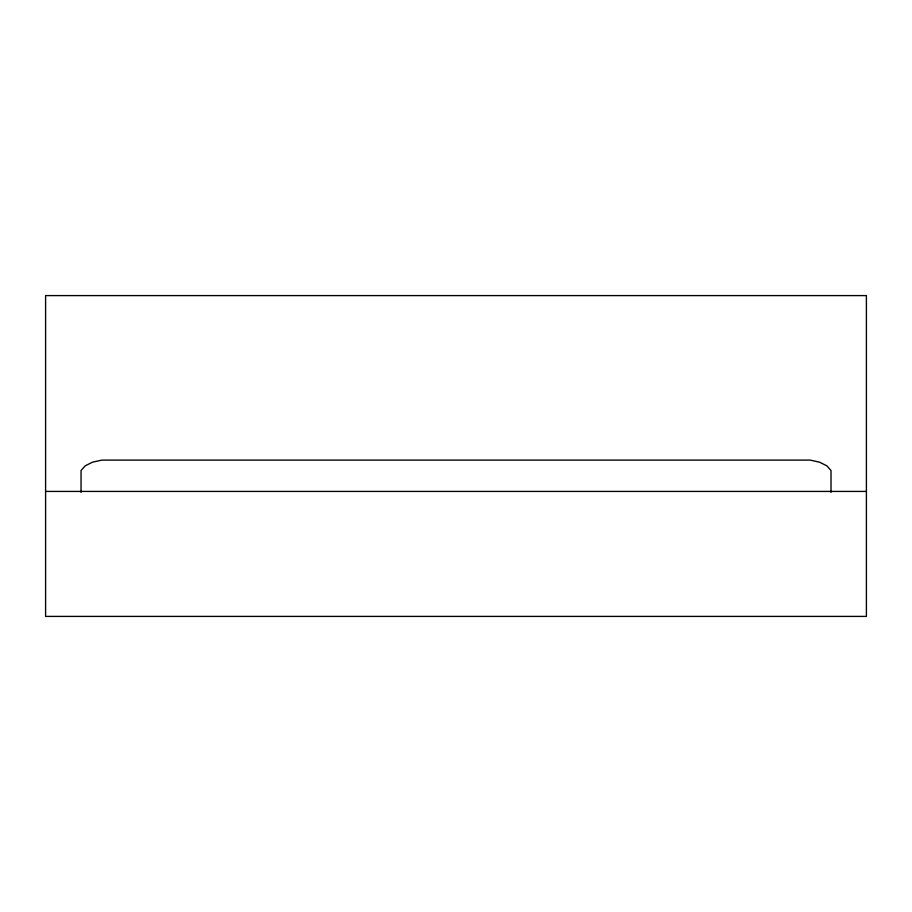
<?xml version="1.0" encoding="UTF-8"?>
<svg xmlns="http://www.w3.org/2000/svg" width="912" height="912" viewBox="0 0 912 912"><rect width="100%" height="100%" fill="white"/><g stroke="black" fill="none" stroke-linecap="round" stroke-linejoin="round"><path stroke-width="1.37" d="M45.6 491.42L866.4 491.42M831.014 492.4L831.014 470.524L826.842 465.827L819.58 462.19L810.187 460.104L101.882 460.104L92.488 462.19L85.215 465.827L81.043 470.524L81.043 492.4M866.4 295.591L45.6 295.591L45.6 616.409L866.4 616.409L866.4 295.591"/></g></svg>
